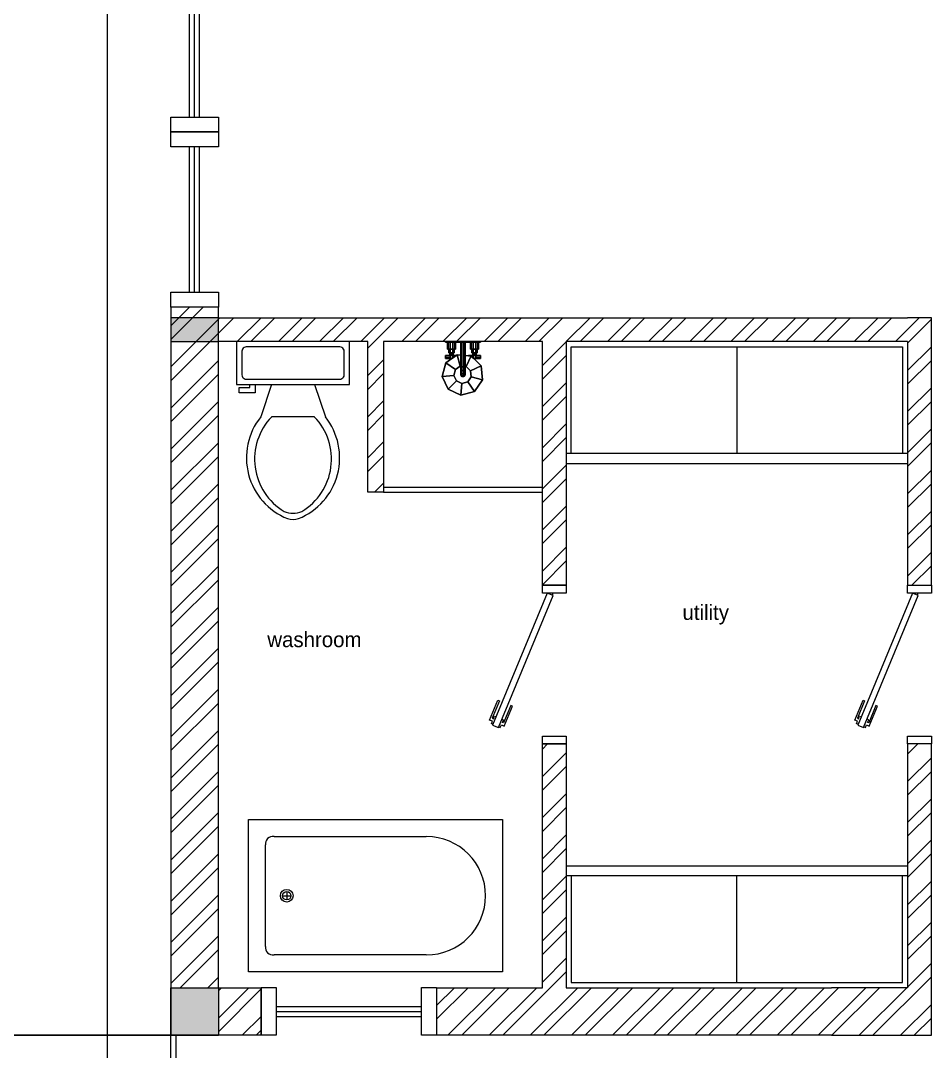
# Model space of a CAD drawing. Header units: millimetres. Extents: x 268 to 10756, y 109 to 4664.
# Drawn here: x 9364.2 to 9662.5, y 3557.3 to 3895.1 of the extents above; entities that cross this region are included whole.
import ezdxf

# ---------------------------------------------------------------- set-up
doc = ezdxf.new("R2010")
doc.units = ezdxf.units.MM
for name, color, linetype, lineweight in [('collumn', 6, 'Continuous', 9), ('Dimention', 7, 'Continuous', 9), ('doors', 90, 'Continuous', 9), ('glass and window', 131, 'Continuous', 9), ('hatching', 7, 'Continuous', 9), ('text', 7, 'Continuous', 9), ('utilities', 155, 'Continuous', 9), ('wall', 11, 'Continuous', 9)]:
    doc.layers.add(name, color=color, linetype=linetype, lineweight=lineweight)
doc.dimstyles.get("Standard").update_dxf_attribs({"dimtxt": 5, "dimasz": 0.18, "dimexe": 0.18, "dimexo": 0.0625, "dimgap": 0.09, "dimtad": 0, "dimtih": 1, "dimtoh": 1, "dimdec": 0, "dimzin": 0, "dimdsep": 46, "dimlunit": 4, "dimtxsty": 'Standard', "dimcen": 0.09, "dimadec": 1, "dimazin": 0, "dimtfac": 1, "dimtdec": 0, "dimtofl": 0, "dimtmove": 0, "dimatfit": 3, "dimfxl": 1, "dimfrac": 2, "dimtolj": 1, "dimtzin": 0, "dimarcsym": 0})

# ---------------------------------------------------------------- blocks, each defined once
blk = doc.blocks.new('window')
at = {"layer": 'glass and window'}
for p, q in [((980.85, 604.56), (983.85, 604.56)), ((980.85, 594.96), (980.85, 604.56)), ((983.85, 604.56), (983.85, 594.96)), ((1013.18, 604.56), (1016.18, 604.56)), ((1013.18, 594.96), (1013.18, 604.56)), ((1016.18, 604.56), (1016.18, 594.96)), ((983.85, 600.76), (1013.18, 600.76)), ((983.85, 599.76), (1013.18, 599.76)), ((983.85, 598.76), (1013.18, 598.76)), ((983.85, 594.96), (980.85, 594.96)), ((1016.18, 594.96), (1013.18, 594.96))]:
    blk.add_line(p, q, dxfattribs=at)
at = {"layer": 'wall'}
for p, q in [((980.85, 594.96), (980.85, 604.56)), ((1013.18, 594.96), (1013.18, 604.56)), ((1016.18, 604.56), (1016.18, 594.96))]:
    blk.add_line(p, q, dxfattribs=at)
blk = doc.blocks.new('doors')
at = {"layer": 'doors'}
for p, q in [((1177.03, 581.91), (1177.03, 583.51)), ((1177.03, 583.51), (1181.83, 583.51)), ((1181.83, 583.51), (1181.83, 581.91)), ((1181.83, 581.91), (1177.03, 581.91)), ((1190.69, 580.21), (1179.66, 553.6)), ((1190.3, 580.17), (1190.09, 579.66)), ((1190.62, 580.04), (1190.3, 580.17)), ((1191.86, 579.72), (1190.69, 580.21)), ((1180.84, 553.11), (1191.86, 579.72)), ((1189.53, 579.89), (1187.88, 575.89)), ((1188.19, 575.76), (1189.64, 579.26)), ((1190.09, 579.66), (1189.53, 579.89)), ((1189.64, 579.26), (1189.88, 579.16)), ((1189.88, 579.16), (1189.66, 578.64)), ((1189.66, 578.64), (1189.98, 578.51)), ((1190.48, 574.81), (1191.93, 578.31)), ((1192.45, 578.68), (1190.8, 574.68)), ((1191.48, 577.89), (1191.16, 578.02)), ((1191.69, 578.41), (1191.48, 577.89)), ((1191.93, 578.31), (1191.69, 578.41)), ((1191.79, 579.55), (1192.11, 579.42)), ((1192.11, 579.42), (1191.9, 578.91)), ((1191.9, 578.91), (1192.45, 578.68)), ((1187.88, 575.89), (1188.19, 575.76)), ((1190.8, 574.68), (1190.48, 574.81)), ((1177.03, 551.51), (1177.03, 553.11)), ((1177.03, 553.11), (1181.83, 553.11)), ((1179.66, 553.6), (1180.84, 553.11)), ((1179.73, 553.57), (1179.73, 553.11)), ((1181.83, 553.11), (1181.83, 551.51)), ((1181.83, 551.51), (1177.03, 551.51))]:
    blk.add_line(p, q, dxfattribs=at)
blk = doc.blocks.new('Toilet - top')
for p, q in [((9.5, -6), (9.5, -2)), ((-10, -8.5), (-8, -8.5)), ((-10, -9.5), (-10, -8.5)), ((-7, -9.5), (-10, -9.5)), ((-8, -8.5), (-8, -8)), ((-7, -8), (-7, -9.5)), ((-4, -8), (-6, -14)), ((4, -8), (6, -14)), ((4, -14), (-4, -14))]:
    blk.add_line(p, q)
blk.add_lwpolyline([(10.5, -8), (10.5, 0), (-10.5, 0), (-10.5, -8)], close=True)
for points in [[(8.5, -1), (-8.5, -1)], [(-9.5, -2), (-9.5, -6)], [(-8.5, -7), (8.5, -7)]]:
    blk.add_lwpolyline(points)
for centre, radius, start, end in [((-8.62, -1.88), 0.884, 81.8699, 188.1301), ((8.62, -1.88), 0.884, 351.8699, 98.1301), ((-8.62, -6.12), 0.884, 171.8699, 278.1301), ((8.62, -6.12), 0.884, 261.8699, 8.1301), ((3.52, -21.58), 12.17, 141.4691, 247.9714), ((4.2, -21.82), 11.33, 136.3677, 238.9468), ((-3.52, -21.58), 12.17, 292.0284, 38.5307), ((-4.2, -21.82), 11.33, 301.053, 43.6321), ((0, -27.88), 4, 245.7318, 294.2682), ((0, -29), 4, 254.8605, 285.1395)]:
    blk.add_arc(centre, radius, start, end)
blk = doc.blocks.new('Bath Tub - 26 x 60 in.')
for p, q in [((9, -17), (9, -19)), ((8, -18), (10, -18))]:
    blk.add_line(p, q)
blk.add_lwpolyline([(0, -36), (0, 0), (60, 0), (60, -36)], close=True)
for points in [[(6, -4), (42, -4)], [(4, -30), (4, -6)], [(42, -32), (6, -32)]]:
    blk.add_lwpolyline(points)
for radius in [1.5, 1]:
    blk.add_circle((9, -18), radius)
for centre, radius, start, end in [((5.75, -5.75), 1.77, 81.8699, 188.1301), ((42, -18), 14, 270, 90), ((5.75, -30.25), 1.77, 171.8699, 278.1301)]:
    blk.add_arc(centre, radius, start, end)
blk = doc.blocks.new('shower')
for p, q in [((978.79, 1002.53), (978.79, 1002.4)), ((978.79, 1002.53), (979.2, 1002.53)), ((978.79, 1002.4), (979.2, 1002.4)), ((979.2, 1002.53), (979.2, 1002.4)), ((980.79, 1002.53), (979.2, 1002.53)), ((979.35, 1002.4), (979.2, 1002.4)), ((979.2, 1002.4), (979.2, 1000.97)), ((979.75, 1002.4), (979.35, 1002.4)), ((980.24, 1002.4), (979.75, 1002.4)), ((980.64, 1002.4), (980.24, 1002.4)), ((980.79, 1002.4), (980.64, 1002.4)), ((980.79, 1002.53), (980.79, 1002.4)), ((981.08, 1002.53), (980.79, 1002.53)), ((980.79, 1002.4), (980.79, 1000.97)), ((981.08, 1002.4), (980.79, 1002.4)), ((981.08, 1002.53), (981.08, 1002.4)), ((981.2, 1002.53), (981.08, 1002.53)), ((981.2, 1002.4), (981.08, 1002.4)), ((981.2, 1002.53), (981.2, 1002.4)), ((981.2, 1002.53), (983.42, 1002.53)), ((981.86, 1002.4), (981.2, 1002.4)), ((981.86, 999.81), (981.86, 1002.4)), ((981.86, 1002.4), (982.07, 1002.4)), ((982.07, 1002.4), (982.51, 1002.4)), ((982.72, 1002.4), (982.51, 1002.4)), ((982.72, 999.74), (982.72, 1002.4)), ((982.72, 1002.4), (983.42, 1002.4)), ((983.42, 1002.53), (983.42, 1002.4)), ((983.42, 1002.53), (983.5, 1002.53)), ((983.42, 1002.4), (983.5, 1002.4)), ((983.5, 1002.53), (983.5, 1002.4)), ((983.5, 1002.53), (983.83, 1002.53)), ((983.83, 1002.4), (983.5, 1002.4)), ((983.83, 1002.53), (983.83, 1002.4)), ((985.43, 1002.53), (983.83, 1002.53)), ((983.83, 1002.4), (983.98, 1002.4)), ((983.83, 1002.4), (983.83, 1000.97)), ((983.98, 1002.4), (984.38, 1002.4)), ((984.38, 1002.4), (984.87, 1002.4)), ((984.87, 1002.4), (985.27, 1002.4)), ((985.27, 1002.4), (985.43, 1002.4)), ((985.43, 1002.53), (985.43, 1002.4)), ((985.84, 1002.53), (985.43, 1002.53)), ((985.43, 1002.4), (985.43, 1000.97)), ((985.84, 1002.4), (985.43, 1002.4)), ((985.84, 1002.53), (985.84, 1002.4)), ((979.2, 1000.97), (979.35, 1000.97)), ((979.35, 1000.97), (979.48, 1000.97)), ((979.48, 1000.97), (979.73, 1000.97)), ((979.48, 1000.97), (979.48, 1000.28)), ((979.48, 1000.28), (979.65, 1000.28)), ((979.65, 1000.28), (979.65, 999.73)), ((979.65, 1000.28), (979.73, 1000.28)), ((979.73, 1000.97), (979.75, 1000.97)), ((979.73, 1000.28), (979.99, 1000.28)), ((980.24, 1000.97), (979.75, 1000.97)), ((979.99, 1000.28), (979.99, 999.73)), ((979.99, 1000.28), (980.24, 1000.28)), ((980.24, 1000.97), (980.51, 1000.97)), ((980.24, 1000.28), (980.34, 1000.28)), ((980.34, 1000.28), (980.34, 999.73)), ((980.34, 1000.28), (980.51, 1000.28)), ((980.51, 1000.97), (980.64, 1000.97)), ((980.51, 1000.97), (980.51, 1000.28)), ((980.64, 1000.97), (980.79, 1000.97)), ((983.83, 1000.97), (983.98, 1000.97)), ((983.98, 1000.97), (984.12, 1000.97)), ((984.12, 1000.97), (984.12, 1000.28)), ((984.12, 1000.97), (984.38, 1000.97)), ((984.12, 1000.28), (984.28, 1000.28)), ((984.28, 1000.28), (984.28, 999.73)), ((984.38, 1000.28), (984.28, 1000.28)), ((984.38, 1000.97), (984.87, 1000.97)), ((984.63, 1000.28), (984.38, 1000.28)), ((984.63, 1000.28), (984.63, 999.73)), ((984.89, 1000.28), (984.63, 1000.28)), ((984.87, 1000.97), (984.89, 1000.97)), ((984.89, 1000.97), (985.14, 1000.97)), ((984.97, 1000.28), (984.89, 1000.28)), ((984.97, 1000.28), (984.97, 999.73)), ((984.97, 1000.28), (985.14, 1000.28)), ((985.14, 1000.97), (985.14, 1000.28)), ((985.14, 1000.97), (985.27, 1000.97)), ((985.27, 1000.97), (985.43, 1000.97)), ((978.11, 995.49), (978.83, 998.23)), ((978.77, 999.34), (978.77, 999.73)), ((978.77, 999.73), (979.65, 999.73)), ((978.77, 999.34), (978.77, 999.11)), ((978.77, 999.11), (979.98, 999.11)), ((978.83, 998.23), (980.06, 999.11)), ((979.65, 999.34), (979.78, 999.73)), ((979.65, 999.73), (979.78, 999.73)), ((979.98, 999.11), (979.65, 999.34)), ((979.78, 999.73), (979.99, 999.73)), ((980.31, 999.34), (979.98, 999.11)), ((979.98, 999.11), (980.06, 999.11)), ((979.99, 999.73), (980.19, 999.73)), ((980.06, 999.11), (980.4, 999.34)), ((980.19, 999.73), (980.31, 999.34)), ((980.19, 999.73), (980.34, 999.73)), ((980.34, 999.73), (980.95, 999.73)), ((980.4, 999.34), (980.95, 999.73)), ((980.95, 999.73), (981.15, 999.87)), ((981.15, 999.87), (981.86, 999.81)), ((981.86, 997.57), (981.86, 999.81)), ((982.72, 999.74), (983.44, 999.68)), ((982.72, 997.5), (982.72, 999.74)), ((984.28, 999.73), (983.44, 999.73)), ((983.44, 999.73), (983.44, 999.68)), ((983.44, 999.68), (983.97, 999.63)), ((983.97, 999.63), (984.26, 999.34)), ((984.26, 999.34), (984.51, 999.11)), ((984.44, 999.73), (984.28, 999.73)), ((984.44, 999.73), (984.31, 999.34)), ((984.31, 999.34), (984.64, 999.11)), ((984.44, 999.73), (984.63, 999.73)), ((984.64, 999.11), (984.51, 999.11)), ((984.51, 999.11), (985.98, 997.64)), ((984.84, 999.73), (984.63, 999.73)), ((984.64, 999.11), (984.97, 999.34)), ((985.86, 999.11), (984.64, 999.11)), ((984.97, 999.34), (984.84, 999.73)), ((984.97, 999.73), (984.84, 999.73)), ((985.86, 999.73), (984.97, 999.73)), ((985.86, 999.34), (985.86, 999.73)), ((985.86, 999.11), (985.86, 999.34)), ((980.78, 996.88), (980.47, 995.71)), ((981.77, 997.58), (980.78, 996.88)), ((981.86, 997.57), (981.77, 997.58)), ((981.86, 997.47), (981.86, 997.57)), ((981.86, 996.84), (981.86, 997.47)), ((981.86, 996.3), (981.86, 996.84)), ((981.86, 995.95), (981.86, 996.3)), ((981.86, 995.82), (981.86, 995.95)), ((981.86, 995.82), (982.07, 995.45)), ((982.72, 995.82), (982.51, 995.45)), ((982.98, 997.48), (982.72, 997.5)), ((982.72, 997.47), (982.72, 997.5)), ((982.72, 996.84), (982.72, 997.47)), ((982.72, 996.3), (982.72, 996.84)), ((982.72, 995.95), (982.72, 996.3)), ((982.72, 995.82), (982.72, 995.95)), ((983.84, 996.63), (982.98, 997.48)), ((983.95, 995.42), (983.84, 996.63)), ((985.98, 997.64), (986.24, 994.81)), ((979.32, 992.93), (978.11, 995.49)), ((980.47, 995.71), (980.99, 994.61)), ((980.99, 994.61), (982.09, 994.1)), ((982.07, 995.45), (982.51, 995.45)), ((982.09, 994.1), (983.26, 994.42)), ((982.12, 995.59), (982.19, 995.53)), ((982.19, 995.53), (982.25, 995.59)), ((983.26, 994.42), (983.95, 995.42)), ((986.24, 994.81), (984.63, 992.49)), ((981.89, 991.74), (979.32, 992.93)), ((984.63, 992.49), (981.89, 991.74))]:
    blk.add_line(p, q)
at = {"color": 7, "true_color": 0xfffffa}
for points, invisible_edges in [([(978.79, 1002.4), (978.77, 999.73), (978.79, 1002.53)], 3), ([(978.79, 1002.53), (998.79, 1003.11), (979.2, 1002.53)], 3), ([(979.2, 1002.53), (978.79, 1002.4), (978.79, 1002.53)], 1), ([(978.79, 1002.4), (979.2, 1002.53), (979.2, 1002.4)], 1), ([(979.2, 1000.97), (978.79, 1002.4), (979.2, 1002.4)], 1), ([(979.2, 1002.53), (998.79, 1003.11), (980.79, 1002.53)], 3), ([(980.79, 1002.53), (979.2, 1002.4), (979.2, 1002.53)], 1), ([(979.2, 1002.4), (980.79, 1002.53), (979.35, 1002.4)], 3), ([(979.35, 1002.4), (980.79, 1002.53), (979.75, 1002.4)], 3), ([(979.75, 1002.4), (980.79, 1002.53), (980.24, 1002.4)], 3), ([(980.24, 1002.4), (980.79, 1002.53), (980.64, 1002.4)], 3), ([(980.64, 1002.4), (980.79, 1002.53), (980.79, 1002.4)], 1), ([(980.79, 1002.53), (998.79, 1003.11), (981.08, 1002.53)], 3), ([(981.08, 1002.53), (980.79, 1002.4), (980.79, 1002.53)], 1), ([(980.79, 1002.4), (981.08, 1002.53), (981.08, 1002.4)], 1), ([(981.08, 1002.4), (980.79, 1000.97), (980.79, 1002.4)], 1), ([(980.95, 999.73), (981.08, 1002.4), (981.15, 999.87)], 3), ([(981.08, 1002.53), (998.79, 1003.11), (981.2, 1002.53)], 3), ([(981.2, 1002.53), (981.08, 1002.4), (981.08, 1002.53)], 1), ([(981.08, 1002.4), (981.2, 1002.53), (981.2, 1002.4)], 1), ([(981.15, 999.87), (981.08, 1002.4), (981.2, 1002.4)], 13), ([(981.15, 999.87), (981.2, 1002.4), (981.86, 999.81)], 3), ([(981.2, 1002.53), (998.79, 1003.11), (983.42, 1002.53)], 3), ([(983.42, 1002.53), (981.2, 1002.4), (981.2, 1002.53)], 1), ([(981.2, 1002.4), (983.42, 1002.53), (981.86, 1002.4)], 3), ([(981.86, 999.81), (981.2, 1002.4), (981.86, 1002.4)], 1), ([(981.86, 1002.4), (983.42, 1002.53), (982.07, 1002.4)], 3), ([(982.07, 1002.4), (983.42, 1002.53), (982.51, 1002.4)], 3), ([(982.51, 1002.4), (983.42, 1002.53), (982.72, 1002.4)], 3), ([(982.72, 1002.4), (983.42, 1002.53), (983.42, 1002.4)], 1), ([(983.42, 1002.4), (982.72, 999.74), (982.72, 1002.4)], 1), ([(982.72, 999.74), (983.42, 1002.4), (983.44, 999.68)], 3), ([(983.42, 1002.53), (998.79, 1003.11), (983.5, 1002.53)], 3), ([(983.5, 1002.53), (983.42, 1002.4), (983.42, 1002.53)], 1), ([(983.42, 1002.4), (983.5, 1002.53), (983.5, 1002.4)], 1), ([(983.5, 1002.4), (983.44, 999.73), (983.42, 1002.4)], 3), ([(983.44, 999.68), (983.42, 1002.4), (983.44, 999.73)], 3), ([(983.5, 1002.53), (998.79, 1003.11), (983.83, 1002.53)], 3), ([(983.83, 1002.53), (983.5, 1002.4), (983.5, 1002.53)], 1), ([(983.5, 1002.4), (983.83, 1002.53), (983.83, 1002.4)], 1), ([(983.83, 1000.97), (983.5, 1002.4), (983.83, 1002.4)], 1), ([(983.83, 1002.53), (998.79, 1003.11), (985.43, 1002.53)], 3), ([(985.43, 1002.53), (983.83, 1002.4), (983.83, 1002.53)], 1), ([(983.83, 1002.4), (985.43, 1002.53), (983.98, 1002.4)], 3), ([(983.98, 1002.4), (985.43, 1002.53), (984.38, 1002.4)], 3), ([(984.38, 1002.4), (985.43, 1002.53), (984.87, 1002.4)], 3), ([(984.87, 1002.4), (985.43, 1002.53), (985.27, 1002.4)], 3), ([(985.27, 1002.4), (985.43, 1002.53), (985.43, 1002.4)], 1), ([(985.43, 1002.53), (998.79, 1003.11), (985.84, 1002.53)], 3), ([(985.84, 1002.53), (985.43, 1002.4), (985.43, 1002.53)], 1), ([(985.43, 1002.4), (985.84, 1002.53), (985.84, 1002.4)], 1), ([(985.84, 1002.4), (985.43, 1000.97), (985.43, 1002.4)], 1), ([(985.84, 1002.53), (998.79, 1003.11), (985.84, 1002.4)], 3), ([(985.86, 999.73), (998.79, 1003.11), (985.86, 999.34)], 3), ([(985.86, 999.34), (998.79, 1003.11), (985.86, 999.11)], 3), ([(985.98, 997.64), (998.79, 1003.11), (986.24, 994.81)], 3), ([(978.77, 999.73), (979.2, 1000.97), (979.65, 999.73)], 3), ([(979.48, 1000.28), (979.2, 1000.97), (979.35, 1000.97)], 13), ([(979.48, 1000.28), (979.35, 1000.97), (979.48, 1000.97)], 1), ([(979.65, 999.73), (979.48, 1000.28), (979.65, 1000.28)], 1), ([(980.51, 1000.28), (980.34, 999.73), (980.34, 1000.28)], 1), ([(980.34, 999.73), (980.51, 1000.28), (980.95, 999.73)], 3), ([(980.64, 1000.97), (980.51, 1000.28), (980.51, 1000.97)], 1), ([(980.95, 999.73), (980.64, 1000.97), (980.79, 1000.97)], 13), ([(983.44, 999.73), (983.83, 1000.97), (984.28, 999.73)], 3), ([(984.12, 1000.28), (983.83, 1000.97), (983.98, 1000.97)], 13), ([(984.12, 1000.28), (983.98, 1000.97), (984.12, 1000.97)], 1), ([(984.28, 999.73), (984.12, 1000.28), (984.28, 1000.28)], 1), ([(985.14, 1000.28), (984.97, 999.73), (984.97, 1000.28)], 1), ([(984.97, 999.73), (985.14, 1000.28), (985.86, 999.73)], 3), ([(985.27, 1000.97), (985.14, 1000.28), (985.14, 1000.97)], 1), ([(985.86, 999.73), (985.27, 1000.97), (985.43, 1000.97)], 13), ([(978.11, 995.49), (978.77, 999.11), (978.83, 998.23)], 3), ([(978.77, 999.11), (978.77, 999.73), (978.77, 999.34)], 1), ([(978.83, 998.23), (978.77, 999.11), (979.98, 999.11)], 13), ([(978.83, 998.23), (979.98, 999.11), (980.06, 999.11)], 1), ([(984.64, 999.11), (985.98, 997.64), (984.51, 999.11)], 1), ([(985.98, 997.64), (984.64, 999.11), (985.86, 999.11)], 13), ([(979.32, 992.93), (972.06, 974.31), (978.11, 995.49)], 3), ([(998.79, 974.31), (984.63, 992.49), (986.24, 994.81)], 13), ([(998.79, 974.31), (979.32, 992.93), (981.89, 991.74)], 13), ([(998.79, 974.31), (981.89, 991.74), (984.63, 992.49)], 13)]:
    blk.add_3dface(points, dxfattribs=dict(at, invisible_edges=invisible_edges))
at = {"color": 8, "true_color": 0x7c7c7c, "invisible_edges": 1}
for points in [[(979.35, 1002.4), (979.2, 1000.97), (979.2, 1002.4)], [(979.2, 1000.97), (979.35, 1002.4), (979.35, 1000.97)], [(980.79, 1002.4), (980.64, 1000.97), (980.64, 1002.4)], [(980.64, 1000.97), (980.79, 1002.4), (980.79, 1000.97)], [(983.98, 1002.4), (983.83, 1000.97), (983.83, 1002.4)], [(983.83, 1000.97), (983.98, 1002.4), (983.98, 1000.97)], [(985.43, 1002.4), (985.27, 1000.97), (985.27, 1002.4)], [(985.27, 1000.97), (985.43, 1002.4), (985.43, 1000.97)]]:
    blk.add_3dface(points, dxfattribs=at)
at = {"color": 9, "true_color": 0xc9c9c9}
for points, invisible_edges in [([(979.75, 1002.4), (979.35, 1000.97), (979.35, 1002.4)], 1), ([(979.35, 1000.97), (979.75, 1002.4), (979.48, 1000.97)], 3), ([(979.48, 1000.97), (979.75, 1002.4), (979.73, 1000.97)], 3), ([(979.73, 1000.97), (979.75, 1002.4), (979.75, 1000.97)], 1), ([(980.64, 1002.4), (980.24, 1000.97), (980.24, 1002.4)], 1), ([(980.24, 1000.97), (980.64, 1002.4), (980.51, 1000.97)], 3), ([(980.51, 1000.97), (980.64, 1002.4), (980.64, 1000.97)], 1), ([(984.38, 1002.4), (983.98, 1000.97), (983.98, 1002.4)], 1), ([(983.98, 1000.97), (984.38, 1002.4), (984.12, 1000.97)], 3), ([(984.12, 1000.97), (984.38, 1002.4), (984.38, 1000.97)], 1), ([(985.27, 1002.4), (984.87, 1000.97), (984.87, 1002.4)], 1), ([(984.87, 1000.97), (985.27, 1002.4), (984.89, 1000.97)], 3), ([(984.89, 1000.97), (985.27, 1002.4), (985.14, 1000.97)], 3), ([(985.14, 1000.97), (985.27, 1002.4), (985.27, 1000.97)], 1)]:
    blk.add_3dface(points, dxfattribs=dict(at, invisible_edges=invisible_edges))
at = {"color": 254, "true_color": 0xe6e6e6}
for points, invisible_edges in [([(980.24, 1002.4), (979.75, 1000.97), (979.75, 1002.4)], 1), ([(979.75, 1000.97), (980.24, 1002.4), (980.24, 1000.97)], 1), ([(982.51, 1002.4), (982.07, 997.44), (982.07, 1002.4)], 1), ([(982.07, 997.44), (982.51, 1002.4), (982.51, 997.44)], 1), ([(984.87, 1002.4), (984.38, 1000.97), (984.38, 1002.4)], 1), ([(984.38, 1000.97), (984.87, 1002.4), (984.87, 1000.97)], 1), ([(979.75, 1000.97), (979.73, 1000.28), (979.73, 1000.97)], 1), ([(979.73, 1000.28), (979.75, 1000.97), (979.99, 1000.28)], 3), ([(979.99, 1000.28), (979.75, 1000.97), (980.24, 1000.97)], 13), ([(979.99, 1000.28), (980.24, 1000.97), (980.24, 1000.28)], 1), ([(984.87, 1000.97), (984.38, 1000.28), (984.38, 1000.97)], 1), ([(984.38, 1000.28), (984.87, 1000.97), (984.63, 1000.28)], 3), ([(984.63, 1000.28), (984.87, 1000.97), (984.89, 1000.28)], 3), ([(984.89, 1000.28), (984.87, 1000.97), (984.89, 1000.97)], 1), ([(979.78, 999.73), (979.98, 999.11), (979.65, 999.34)], 1), ([(979.98, 999.11), (979.78, 999.73), (979.99, 999.73)], 13), ([(979.98, 999.11), (979.99, 999.73), (980.31, 999.34)], 3), ([(980.31, 999.34), (979.99, 999.73), (980.19, 999.73)], 1), ([(984.44, 999.73), (984.64, 999.11), (984.31, 999.34)], 1), ([(984.64, 999.11), (984.44, 999.73), (984.63, 999.73)], 13), ([(984.64, 999.11), (984.63, 999.73), (984.84, 999.73)], 13), ([(984.64, 999.11), (984.84, 999.73), (984.97, 999.34)], 1), ([(980.78, 996.88), (980.99, 994.61), (980.47, 995.71)], 1), ([(980.99, 994.61), (980.78, 996.88), (981.77, 997.58)], 13), ([(980.99, 994.61), (981.86, 995.82), (982.09, 994.1)], 3), ([(981.86, 995.82), (981.77, 997.58), (981.86, 995.95)], 3), ([(981.86, 997.47), (981.77, 997.58), (981.86, 997.57)], 1), ([(981.86, 995.95), (981.86, 997.47), (981.86, 996.84)], 13), ([(981.86, 995.95), (981.86, 996.84), (981.86, 996.3)], 1), ([(982.09, 994.1), (981.86, 995.82), (982.07, 995.45)], 13), ([(983.26, 994.42), (982.51, 995.45), (982.72, 995.82)], 13), ([(982.98, 997.48), (982.72, 997.47), (982.72, 997.5)], 1), ([(982.72, 997.47), (982.98, 997.48), (982.72, 996.84)], 3), ([(982.72, 996.84), (982.98, 997.48), (982.72, 996.3)], 3), ([(982.72, 996.3), (982.98, 997.48), (982.72, 995.95)], 3), ([(982.72, 995.95), (982.98, 997.48), (982.72, 995.82)], 3), ([(983.26, 994.42), (982.98, 997.48), (983.84, 996.63)], 13), ([(983.26, 994.42), (983.84, 996.63), (983.95, 995.42)], 1), ([(982.12, 995.59), (982.07, 995.45), (982.07, 995.59)], 1), ([(982.07, 995.45), (982.12, 995.59), (982.19, 995.53)], 13), ([(982.07, 995.45), (982.19, 995.53), (982.51, 995.45)], 3), ([(982.09, 994.1), (982.07, 995.45), (982.51, 995.45)], 13), ([(982.09, 994.1), (982.51, 995.45), (983.26, 994.42)], 3), ([(982.51, 995.45), (982.19, 995.53), (982.25, 995.59)], 13), ([(982.51, 995.45), (982.25, 995.59), (982.51, 995.59)], 1)]:
    blk.add_3dface(points, dxfattribs=dict(at, invisible_edges=invisible_edges))
at = {"color": 253, "true_color": 0x999999}
for points, invisible_edges in [([(982.07, 1002.4), (981.86, 999.81), (981.86, 1002.4)], 1), ([(981.86, 999.81), (982.07, 1002.4), (981.86, 997.57)], 3), ([(981.86, 997.57), (982.07, 1002.4), (981.86, 997.47)], 3), ([(981.86, 997.47), (982.07, 1002.4), (982.07, 997.44)], 1), ([(982.72, 1002.4), (982.51, 997.44), (982.51, 1002.4)], 1), ([(982.72, 997.5), (982.72, 1002.4), (982.72, 999.74)], 1), ([(982.51, 997.44), (982.72, 997.5), (982.72, 997.47)], 1)]:
    blk.add_3dface(points, dxfattribs=dict(at, invisible_edges=invisible_edges))
at = {"color": 252, "true_color": 0x979797}
for points, invisible_edges in [([(979.73, 1000.97), (979.48, 1000.28), (979.48, 1000.97)], 1), ([(979.48, 1000.28), (979.73, 1000.97), (979.65, 1000.28)], 3), ([(979.65, 1000.28), (979.73, 1000.97), (979.73, 1000.28)], 1), ([(985.14, 1000.97), (984.89, 1000.28), (984.89, 1000.97)], 1), ([(984.89, 1000.28), (985.14, 1000.97), (984.97, 1000.28)], 3), ([(984.97, 1000.28), (985.14, 1000.97), (985.14, 1000.28)], 1)]:
    blk.add_3dface(points, dxfattribs=dict(at, invisible_edges=invisible_edges))
at = {"color": 9, "true_color": 0xb9b9b9}
for points, invisible_edges in [([(979.73, 1000.28), (979.65, 999.73), (979.65, 1000.28)], 1), ([(979.65, 999.73), (979.73, 1000.28), (979.78, 999.73)], 3), ([(979.78, 999.73), (979.73, 1000.28), (979.99, 1000.28)], 13), ([(979.78, 999.73), (979.99, 1000.28), (979.99, 999.73)], 1), ([(980.24, 1000.28), (979.99, 999.73), (979.99, 1000.28)], 1), ([(979.99, 999.73), (980.24, 1000.28), (980.19, 999.73)], 3), ([(980.19, 999.73), (980.24, 1000.28), (980.34, 999.73)], 3), ([(980.34, 999.73), (980.24, 1000.28), (980.34, 1000.28)], 1), ([(984.38, 1000.28), (984.28, 999.73), (984.28, 1000.28)], 1), ([(984.28, 999.73), (984.38, 1000.28), (984.44, 999.73)], 3), ([(984.44, 999.73), (984.38, 1000.28), (984.63, 1000.28)], 13), ([(984.44, 999.73), (984.63, 1000.28), (984.63, 999.73)], 1), ([(984.89, 1000.28), (984.63, 999.73), (984.63, 1000.28)], 1), ([(984.63, 999.73), (984.89, 1000.28), (984.84, 999.73)], 3), ([(984.84, 999.73), (984.89, 1000.28), (984.97, 999.73)], 3), ([(984.97, 999.73), (984.89, 1000.28), (984.97, 1000.28)], 1)]:
    blk.add_3dface(points, dxfattribs=dict(at, invisible_edges=invisible_edges))
at = {"color": 253, "true_color": 0x9c9c9c}
for points, invisible_edges in [([(980.51, 1000.97), (980.24, 1000.28), (980.24, 1000.97)], 1), ([(980.24, 1000.28), (980.51, 1000.97), (980.34, 1000.28)], 3), ([(980.34, 1000.28), (980.51, 1000.97), (980.51, 1000.28)], 1), ([(984.38, 1000.97), (984.12, 1000.28), (984.12, 1000.97)], 1), ([(984.12, 1000.28), (984.38, 1000.97), (984.28, 1000.28)], 3), ([(984.28, 1000.28), (984.38, 1000.97), (984.38, 1000.28)], 1)]:
    blk.add_3dface(points, dxfattribs=dict(at, invisible_edges=invisible_edges))
at = {"color": 254, "true_color": 0xd7d7d7}
for points, invisible_edges in [([(978.83, 998.23), (980.47, 995.71), (978.11, 995.49)], 1), ([(980.06, 999.11), (980.78, 996.88), (978.83, 998.23)], 1), ([(980.47, 995.71), (978.83, 998.23), (980.78, 996.88)], 1), ([(980.78, 996.88), (980.06, 999.11), (980.4, 999.34)], 13), ([(980.78, 996.88), (980.4, 999.34), (980.95, 999.73)], 13), ([(980.78, 996.88), (980.95, 999.73), (981.77, 997.58)], 3), ([(981.77, 997.58), (980.95, 999.73), (981.15, 999.87)], 1), ([(981.86, 999.81), (981.77, 997.58), (981.15, 999.87)], 1), ([(981.77, 997.58), (981.86, 999.81), (981.86, 997.57)], 1), ([(983.44, 999.68), (982.72, 997.5), (982.72, 999.74)], 1), ([(982.72, 997.5), (983.44, 999.68), (982.98, 997.48)], 3), ([(982.98, 997.48), (983.44, 999.68), (983.97, 999.63)], 1), ([(983.97, 999.63), (983.84, 996.63), (982.98, 997.48)], 1), ([(983.84, 996.63), (984.51, 999.11), (985.98, 997.64)], 1), ([(984.51, 999.11), (983.97, 999.63), (984.26, 999.34)], 1), ([(985.98, 997.64), (983.95, 995.42), (983.84, 996.63)], 1), ([(983.95, 995.42), (985.98, 997.64), (986.24, 994.81)], 1), ([(980.47, 995.71), (979.32, 992.93), (978.11, 995.49)], 1), ([(979.32, 992.93), (980.47, 995.71), (980.99, 994.61)], 1), ([(980.99, 994.61), (981.89, 991.74), (979.32, 992.93)], 1), ([(981.89, 991.74), (980.99, 994.61), (982.09, 994.1)], 1), ([(982.09, 994.1), (984.63, 992.49), (981.89, 991.74)], 1), ([(984.63, 992.49), (982.09, 994.1), (983.26, 994.42)], 1), ([(983.95, 995.42), (984.63, 992.49), (983.26, 994.42)], 1), ([(984.63, 992.49), (983.95, 995.42), (986.24, 994.81)], 1)]:
    blk.add_3dface(points, dxfattribs=dict(at, invisible_edges=invisible_edges))
at = {"color": 254, "true_color": 0xdedede}
for points, invisible_edges in [([(979.65, 999.73), (978.77, 999.34), (978.77, 999.73)], 1), ([(978.77, 999.34), (979.65, 999.73), (979.65, 999.34)], 3), ([(979.65, 999.34), (979.65, 999.73), (979.78, 999.73)], 1), ([(980.34, 999.73), (980.31, 999.34), (980.19, 999.73)], 1), ([(980.31, 999.34), (980.34, 999.73), (980.4, 999.34)], 3), ([(980.4, 999.34), (980.34, 999.73), (980.95, 999.73)], 1), ([(984.28, 999.73), (983.44, 999.68), (983.44, 999.73)], 1), ([(983.44, 999.68), (984.28, 999.73), (983.97, 999.63)], 3), ([(983.97, 999.63), (984.28, 999.73), (984.26, 999.34)], 3), ([(984.26, 999.34), (984.28, 999.73), (984.31, 999.34)], 3), ([(984.31, 999.34), (984.28, 999.73), (984.44, 999.73)], 1), ([(984.97, 999.73), (984.97, 999.34), (984.84, 999.73)], 1), ([(984.97, 999.34), (984.97, 999.73), (985.86, 999.34)], 3), ([(985.86, 999.34), (984.97, 999.73), (985.86, 999.73)], 1)]:
    blk.add_3dface(points, dxfattribs=dict(at, invisible_edges=invisible_edges))
at = {"color": 253, "true_color": 0xa7a7a7, "invisible_edges": 1}
for points in [[(979.65, 999.34), (978.77, 999.11), (978.77, 999.34)], [(978.77, 999.11), (979.65, 999.34), (979.98, 999.11)], [(980.31, 999.34), (980.06, 999.11), (979.98, 999.11)], [(980.06, 999.11), (980.31, 999.34), (980.4, 999.34)], [(984.31, 999.34), (984.51, 999.11), (984.26, 999.34)], [(984.51, 999.11), (984.31, 999.34), (984.64, 999.11)], [(984.97, 999.34), (985.86, 999.11), (984.64, 999.11)], [(985.86, 999.11), (984.97, 999.34), (985.86, 999.34)]]:
    blk.add_3dface(points, dxfattribs=at)
at = {"color": 252, "true_color": 0x989898, "invisible_edges": 1}
for points in [[(982.07, 997.44), (981.86, 996.84), (981.86, 997.47)], [(981.86, 996.84), (982.07, 997.44), (982.07, 996.69)], [(982.72, 997.47), (982.51, 996.69), (982.51, 997.44)], [(982.51, 996.69), (982.72, 997.47), (982.72, 996.84)]]:
    blk.add_3dface(points, dxfattribs=at)
at = {"color": 252, "true_color": 0x8c8c8c, "invisible_edges": 1}
for points in [[(982.07, 996.69), (981.86, 996.3), (981.86, 996.84)], [(981.86, 996.3), (982.07, 996.69), (982.07, 996.03)], [(982.72, 996.84), (982.51, 996.03), (982.51, 996.69)], [(982.51, 996.03), (982.72, 996.84), (982.72, 996.3)]]:
    blk.add_3dface(points, dxfattribs=at)
at = {"color": 8, "true_color": 0x777777, "invisible_edges": 1}
for points in [[(982.07, 996.03), (981.86, 995.95), (981.86, 996.3)], [(981.86, 995.95), (982.07, 996.03), (982.07, 995.59)], [(982.72, 996.3), (982.51, 995.59), (982.51, 996.03)], [(982.51, 995.59), (982.72, 996.3), (982.72, 995.95)]]:
    blk.add_3dface(points, dxfattribs=at)
at = {"color": 251, "true_color": 0x5b5b5b, "invisible_edges": 1}
for points in [[(982.07, 995.59), (981.86, 995.82), (981.86, 995.95)], [(981.86, 995.82), (982.07, 995.59), (982.07, 995.45)], [(982.72, 995.95), (982.51, 995.45), (982.51, 995.59)], [(982.51, 995.45), (982.72, 995.95), (982.72, 995.82)]]:
    blk.add_3dface(points, dxfattribs=at)
at = {"color": 254, "true_color": 0xe3e3e3, "invisible_edges": 1}
for points in [[(982.51, 997.44), (982.07, 996.69), (982.07, 997.44)], [(982.07, 996.69), (982.51, 997.44), (982.51, 996.69)]]:
    blk.add_3dface(points, dxfattribs=at)
at = {"color": 254, "true_color": 0xcccccc, "invisible_edges": 1}
for points in [[(982.51, 996.69), (982.07, 996.03), (982.07, 996.69)], [(982.07, 996.03), (982.51, 996.69), (982.51, 996.03)]]:
    blk.add_3dface(points, dxfattribs=at)
at = {"color": 253, "true_color": 0xa2a2a2}
for points, invisible_edges in [([(982.51, 996.03), (982.07, 995.59), (982.07, 996.03)], 1), ([(982.07, 995.59), (982.51, 996.03), (982.12, 995.59)], 3), ([(982.12, 995.59), (982.51, 996.03), (982.25, 995.59)], 3), ([(982.25, 995.59), (982.51, 996.03), (982.51, 995.59)], 1)]:
    blk.add_3dface(points, dxfattribs=dict(at, invisible_edges=invisible_edges))
at = {"color": 7, "true_color": 0xfffffa}
blk.add_3dface([(982.25, 995.59), (982.19, 995.53), (982.12, 995.59)], dxfattribs=at)
blk = doc.blocks.new('*D157')
at = {"layer": 'Defpoints', "color": 0, "transparency": 16777216}
for p in [(9351.6, 3977.11), (9413.34, 3977.11), (9413.34, 3562.56)]:
    blk.add_point(p, dxfattribs=at)
at = {"layer": 'Dimention', "color": 0, "lineweight": -2, "transparency": 16777216}
for p, q in [((9413.28, 3977.11), (9351.42, 3977.11)), ((9351.6, 3976.93), (9351.6, 3772.43)), ((9351.6, 3562.74), (9351.6, 3767.25)), ((9413.28, 3562.56), (9351.42, 3562.56))]:
    blk.add_line(p, q, dxfattribs=at)
at = {"layer": 'Dimention', "color": 0, "transparency": 16777216}
for points in [[(9351.57, 3976.93), (9351.63, 3976.93), (9351.6, 3977.11)], [(9351.57, 3562.74), (9351.63, 3562.74), (9351.6, 3562.56)]]:
    blk.add_solid(points, dxfattribs=at)
at = {"layer": 'Dimention', "color": 0, "transparency": 16777216, "insert": (9351.6, 3769.84), "char_height": 5, "attachment_point": 5}
blk.add_mtext('\\A1;34\'-7"', dxfattribs=at)

msp = doc.modelspace()

# ---------------------------------------------------------------- hatches: boundary and pattern name
at = {"layer": 'hatching', "transparency": 33554687}
h = msp.add_hatch(dxfattribs=at)
h.set_pattern_fill('ANSI32', color=256)
h.set_pattern_definition([(45, (6545.767, 3432.965), (-6.735192, 6.735192), []), (45, (6550.257, 3432.965), (-6.735192, 6.735192), [])])
h.paths.add_polyline_path([(8639.9, 4370.85), (8611.71, 4370.85), (8611.71, 4355.25), (8639.9, 4355.25)])
h.paths.add_polyline_path([(8611.71, 4355.25), (8596.11, 4355.25), (8596.11, 4079.65), (8611.71, 4079.65)])
h.paths.add_polyline_path([(8921.67, 4370.85), (8893.49, 4370.85), (8893.49, 4355.25), (8921.67, 4355.25)])
h.paths.add_polyline_path([(9007.47, 4370.85), (8929.47, 4370.85), (8929.47, 4355.25), (9007.47, 4355.25)])
h.paths.add_polyline_path([(9140.37, 4370.85), (9015.27, 4370.85), (9015.27, 4355.25), (9140.37, 4355.25)])
h.paths.add_polyline_path([(9155.97, 4355.25), (9140.37, 4355.25), (9140.37, 4279.68), (9155.97, 4279.68)])
h.paths.add_polyline_path([(9015.27, 4355.25), (9007.47, 4355.25), (9007.47, 4336.65), (9015.27, 4336.65)])
h.paths.add_polyline_path([(9015.27, 4284.65), (9007.47, 4284.65), (9007.47, 4179.91), (9015.27, 4179.91)])
h.paths.add_polyline_path([(8921.67, 4079.65), (8611.71, 4079.65), (8611.71, 4064.05), (8921.67, 4064.05)])
h.paths.add_polyline_path([(8611.71, 4064.05), (8596.11, 4064.05), (8596.11, 3992.71), (8611.71, 3992.71)])
h.paths.add_polyline_path([(8929.47, 4172.11), (8921.67, 4172.11), (8921.67, 4079.65), (8929.47, 4079.65)])
h.paths.add_polyline_path([(8945.07, 4179.91), (8929.47, 4179.91), (8929.47, 4172.11), (8945.07, 4172.11)])
h.paths.add_polyline_path([(9140.37, 4179.91), (9015.27, 4179.91), (9015.27, 4172.11), (9140.37, 4172.11)])
h.paths.add_polyline_path([(9015.27, 4172.11), (9007.47, 4172.11), (9007.47, 4142.26), (9015.27, 4142.26)])
h.paths.add_polyline_path([(9007.47, 4179.91), (8997.07, 4179.91), (8997.07, 4172.11), (9007.47, 4172.11)])
h.paths.add_polyline_path([(8929.47, 4064.05), (8921.67, 4064.05), (8921.67, 4054.38), (8929.47, 4054.38)])
h.paths.add_polyline_path([(9015.27, 4064.05), (9007.47, 4064.05), (9007.47, 4046.01), (9015.27, 4046.01)])
h.paths.add_polyline_path([(9015.27, 4090.26), (9007.47, 4090.26), (9007.47, 4079.65), (9015.27, 4079.65)])
h.paths.add_polyline_path([(9140.37, 4079.65), (9015.27, 4079.65), (9015.27, 4064.05), (9140.37, 4064.05)])
h.paths.add_polyline_path([(9155.97, 4091.24), (9140.37, 4091.24), (9140.37, 4079.65), (9155.97, 4079.65)])
h.paths.add_polyline_path([(9155.97, 4064.05), (9140.37, 4064.05), (9140.37, 3992.71), (9155.97, 3992.71)])
h.paths.add_polyline_path([(9155.97, 4172.11), (9140.37, 4172.11), (9140.37, 4148.64), (9155.97, 4148.64)])
h.paths.add_polyline_path([(9155.97, 4222.28), (9140.37, 4222.28), (9140.37, 4179.91), (9155.97, 4179.91)])
h.paths.add_polyline_path([(8921.67, 3992.71), (8753.19, 3992.71), (8753.19, 3977.11), (8921.67, 3977.11)])
h.paths.add_polyline_path([(8929.47, 4002.38), (8921.67, 4002.38), (8921.67, 3992.71), (8929.47, 3992.71)])
h.paths.add_polyline_path([(8929.47, 3977.11), (8921.67, 3977.11), (8921.67, 3966.71), (8929.47, 3966.71)])
h.paths.add_polyline_path([(9057.17, 3984.91), (9015.27, 3984.91), (9015.27, 3977.11), (9057.17, 3977.11)])
h.paths.add_polyline_path([(9140.37, 3992.71), (9072.77, 3992.71), (9072.77, 3977.11), (9140.37, 3977.11)])
h.paths.add_polyline_path([(9072.77, 3977.11), (9057.17, 3977.11), (9057.17, 3962.24), (9072.77, 3962.24)])
h.paths.add_polyline_path([(8611.71, 3872.44), (8596.11, 3872.44), (8596.11, 3578.16), (8611.71, 3578.16)])
h.paths.add_polyline_path([(9057.17, 3578.16), (9010.66, 3578.16), (9010.66, 3562.56), (9057.17, 3562.56)])
h.paths.add_polyline_path([(9072.77, 3660.2), (9057.17, 3660.2), (9057.17, 3578.16), (9072.77, 3578.16)])
h.paths.add_polyline_path([(9072.77, 3751.35), (9057.17, 3751.35), (9057.17, 3688.8), (9072.77, 3688.8)])
h.paths.add_polyline_path([(9072.77, 3904.83), (9057.17, 3904.83), (9057.17, 3779.95), (9072.77, 3779.95)])
h.paths.add_polyline_path([(9738.91, 4370.85), (9726.11, 4370.85), (9726.11, 4355.25), (9738.91, 4355.25)])
h.paths.add_polyline_path([(9824.71, 4370.85), (9746.71, 4370.85), (9746.71, 4355.25), (9824.71, 4355.25)])
h.paths.add_polyline_path([(9746.71, 4355.25), (9738.91, 4355.25), (9738.91, 4179.91), (9746.71, 4179.91)])
h.paths.add_polyline_path([(9957.6, 4370.85), (9832.51, 4370.85), (9832.51, 4355.25), (9957.6, 4355.25)])
h.paths.add_polyline_path([(9920.13, 4355.25), (9904.53, 4355.25), (9904.53, 4342.65), (9920.13, 4342.65)])
h.paths.add_polyline_path([(9920.13, 4237.64), (9904.53, 4237.64), (9904.53, 4216.09), (9957.6, 4216.09), (9957.6, 4179.91), (9973.2, 4179.91), (9973.2, 4222.48), (9957.6, 4222.48), (9920.13, 4222.48)])
h.paths.add_polyline_path([(9957.6, 4179.91), (9832.51, 4179.91), (9832.51, 4172.11), (9957.6, 4172.11)])
h.paths.add_polyline_path([(9824.71, 4179.91), (9811.71, 4179.91), (9811.71, 4172.11), (9824.71, 4172.11)])
h.paths.add_polyline_path([(9832.51, 4172.11), (9824.71, 4172.11), (9824.71, 4142.26), (9832.51, 4142.26)])
h.paths.add_polyline_path([(9759.71, 4179.91), (9746.71, 4179.91), (9746.71, 4172.11), (9759.71, 4172.11)])
h.paths.add_polyline_path([(9746.71, 4172.11), (9738.91, 4172.11), (9738.91, 4136.85), (9723.31, 4136.85), (9723.31, 4129.05), (9746.71, 4129.05)])
h.paths.add_polyline_path([(9671.31, 4136.85), (9488.74, 4136.85), (9488.74, 4129.05), (9497.62, 4129.05), (9505.42, 4129.05), (9569.27, 4129.05), (9671.31, 4129.05)])
h.paths.add_polyline_path([(9505.42, 4129.05), (9497.62, 4129.05), (9497.62, 3992.71), (9428.94, 3992.71), (9428.94, 3977.11), (9497.62, 3977.11), (9505.42, 3977.11), (9510.62, 3977.11), (9510.62, 3984.91), (9505.42, 3984.91)])
h.paths.add_polyline_path([(9738.91, 4079.65), (9562.62, 4079.65), (9562.62, 3977.11), (9738.91, 3977.11), (9738.91, 3992.71), (9570.42, 3992.71), (9570.42, 4064.05), (9738.91, 4064.05)])
h.paths.add_polyline_path([(9428.94, 4064.05), (9413.34, 4064.05), (9413.34, 3992.71), (9428.94, 3992.71)])
h.paths.add_polyline_path([(9428.94, 3977.11), (9413.34, 3977.11), (9413.34, 3916.01), (9428.94, 3916.01)])
h.paths.add_polyline_path([(9428.94, 3789.91), (9477.86, 3789.91), (9477.86, 3740.51), (9483.06, 3740.51), (9483.06, 3742.13), (9483.06, 3789.91), (9535.06, 3789.91), (9535.06, 3710.04), (9542.86, 3710.04), (9542.86, 3789.91), (9654.66, 3789.91), (9654.66, 3710.04), (9662.46, 3710.04), (9662.46, 3797.71), (9654.66, 3797.71), (9483.06, 3797.71), (9428.94, 3797.71), (9428.94, 3801.2), (9413.34, 3801.2), (9413.34, 3797.71), (9413.34, 3578.16), (9428.94, 3578.16)])
h.paths.add_polyline_path([(9542.86, 3658.04), (9535.06, 3658.04), (9535.06, 3578.16), (9500.41, 3578.16), (9500.41, 3562.56), (9629.72, 3562.56), (9662.46, 3562.56), (9662.46, 3578.16), (9662.46, 3658.04), (9654.66, 3658.04), (9654.66, 3578.16), (9629.72, 3578.16), (9542.86, 3578.16)])
h.paths.add_polyline_path([(9443, 3578.16), (9428.94, 3578.16), (9428.94, 3562.56), (9443, 3562.56)])
h.paths.add_polyline_path([(9832.51, 4055.11), (9832.51, 4064.05), (9824.71, 4064.05), (9824.71, 3992.71), (9832.51, 3992.71)])
h.paths.add_polyline_path([(9874.4, 3984.91), (9832.51, 3984.91), (9832.51, 3977.11), (9874.4, 3977.11)])
h.paths.add_polyline_path([(9957.6, 3992.71), (9890, 3992.71), (9890, 3977.11), (9957.6, 3977.11)])
h.paths.add_polyline_path([(9973.2, 4064.05), (9957.6, 4064.05), (9957.6, 3992.71), (9973.2, 3992.71)])
h.paths.add_polyline_path([(9890, 3977.11), (9874.4, 3977.11), (9874.4, 3962.24), (9890, 3962.24)])
h.paths.add_polyline_path([(9832.51, 4090.26), (9824.71, 4090.26), (9824.71, 4079.65), (9832.51, 4079.65)])
h.paths.add_polyline_path([(9973.2, 4148.64), (9973.2, 4172.11), (9957.6, 4172.11), (9957.6, 4148.64), (9957.6, 4091.44), (9957.6, 4079.65), (9973.2, 4079.65), (9973.2, 4091.44)])
h.paths.add_polyline_path([(9428.94, 4217.45), (9413.34, 4217.45), (9413.34, 4079.65), (9428.94, 4079.65), (9428.94, 4129.05), (9436.74, 4129.05), (9436.74, 4136.85), (9428.94, 4136.85)])
h.paths.add_polyline_path([(9428.94, 4355.25), (9413.34, 4355.25), (9413.34, 4274.86), (9428.94, 4274.86)])
at = {"layer": 'hatching', "true_color": 0xffffff}
h = msp.add_hatch(color=7, dxfattribs=at)
h.dxf.hatch_style = 1
h.paths.add_polyline_path([(9824.71, 4179.91), (9832.51, 4179.91), (9832.51, 4172.11), (9824.71, 4172.11)])
h.paths.add_polyline_path([(9973.2, 4179.91), (9973.2, 4172.11), (9957.6, 4172.11), (9957.6, 4179.91)])
h.paths.add_polyline_path([(9413.34, 3578.16), (9428.94, 3578.16), (9428.94, 3562.56), (9413.34, 3562.56)])
h.paths.add_polyline_path([(9874.4, 3578.16), (9890, 3578.16), (9890, 3562.56), (9874.4, 3562.56)])
h.paths.add_polyline_path([(9957.6, 3992.71), (9973.2, 3992.71), (9973.2, 3977.11), (9957.6, 3977.11)])
h.paths.add_polyline_path([(9874.4, 3992.71), (9890, 3992.71), (9890, 3977.11), (9874.4, 3977.11)])
h.paths.add_polyline_path([(9957.6, 4079.65), (9973.2, 4079.65), (9973.2, 4064.05), (9957.6, 4064.05)])
h.paths.add_polyline_path([(9957.6, 4370.85), (9973.2, 4370.85), (9973.2, 4355.25), (9957.6, 4355.25)])
h.paths.add_polyline_path([(9824.71, 4370.85), (9832.51, 4370.85), (9832.51, 4355.25), (9824.71, 4355.25)])
h.paths.add_polyline_path([(9824.71, 4079.65), (9832.51, 4079.65), (9832.51, 4064.05), (9824.71, 4064.05)])
h.paths.add_polyline_path([(9824.71, 3992.71), (9832.51, 3992.71), (9832.51, 3977.11), (9824.71, 3977.11)])
h.paths.add_polyline_path([(9738.91, 3992.71), (9746.71, 3992.71), (9746.71, 3977.11), (9738.91, 3977.11)])
h.paths.add_polyline_path([(9738.91, 4079.65), (9746.71, 4079.65), (9746.71, 4064.05), (9738.91, 4064.05)])
h.paths.add_polyline_path([(9738.91, 4179.91), (9746.71, 4179.91), (9746.71, 4172.11), (9738.91, 4172.11)])
h.paths.add_polyline_path([(9413.34, 3992.71), (9428.94, 3992.71), (9428.94, 3977.11), (9413.34, 3977.11)])
h.paths.add_polyline_path([(9413.34, 4079.65), (9428.94, 4079.65), (9428.94, 4064.05), (9413.34, 4064.05)])
h.paths.add_polyline_path([(9738.91, 4370.85), (9746.71, 4370.85), (9746.71, 4355.25), (9738.91, 4355.25)])
h.paths.add_polyline_path([(9413.34, 4370.85), (9428.94, 4370.85), (9428.94, 4355.25), (9413.34, 4355.25)])
at = {"layer": 'hatching', "transparency": 33554687}
h = msp.add_hatch(color=256, dxfattribs=at)
h.dxf.hatch_style = 1
h.paths.add_polyline_path([(8611.71, 3797.71), (8596.11, 3797.71), (8596.11, 3789.91), (8611.71, 3789.91)])
h.paths.add_polyline_path([(9428.94, 3797.71), (9413.34, 3797.71), (9413.34, 3789.91), (9428.94, 3789.91)])

# ---------------------------------------------------------------- linework, layer by layer
at = {"layer": 'collumn'}
for points in [[(9428.94, 3797.71), (9413.34, 3797.71), (9413.34, 3789.91), (9428.94, 3789.91)], [(9413.34, 3578.16), (9428.94, 3578.16), (9428.94, 3562.56), (9413.34, 3562.56)]]:
    msp.add_lwpolyline(points, close=True, dxfattribs=at)
at = {"layer": 'glass and window'}
msp.add_line((9414.97, 3562.56), (9413.34, 3562.56), dxfattribs=at)
for points in [[(9413.34, 3543.39), (9413.34, 3562.56)], [(9414.97, 3562.56), (9414.97, 3543.39), (9413.34, 3543.39), (9413.34, 3541.31)]]:
    msp.add_lwpolyline(points, dxfattribs=at)
at = {"layer": 'utilities'}
for p, q in [((9544.49, 3753.22), (9544.49, 3788.19)), ((9544.49, 3788.19), (9653.06, 3788.19)), ((9598.78, 3788.19), (9598.76, 3753.22)), ((9653.06, 3788.19), (9653.06, 3753.22)), ((9654.66, 3753.22), (9542.86, 3753.22)), ((9542.86, 3749.97), (9654.66, 3749.97)), ((9654.66, 3749.97), (9654.66, 3749.97)), ((9535.06, 3742.13), (9483.06, 3742.13)), ((9483.06, 3742.13), (9483.06, 3740.51)), ((9483.06, 3740.51), (9535.06, 3740.51)), ((9535.06, 3740.51), (9535.06, 3742.13)), ((9542.86, 3618.1), (9654.66, 3618.1)), ((9654.66, 3614.85), (9542.86, 3614.85)), ((9544.49, 3614.85), (9544.49, 3579.88)), ((9598.78, 3579.88), (9598.76, 3614.85)), ((9653.06, 3579.88), (9653.06, 3614.85)), ((9544.49, 3579.88), (9653.06, 3579.88))]:
    msp.add_line(p, q, dxfattribs=at)
at = {"layer": 'wall'}
for p, q in [((9392.54, 3997.49), (9392.54, 3384.72)), ((9428.94, 3801.2), (9413.34, 3801.2)), ((9413.34, 3801.2), (9413.34, 3797.71)), ((9428.94, 3797.71), (9428.94, 3801.2)), ((9413.34, 3797.71), (9413.34, 3562.56)), ((9428.94, 3797.71), (9483.06, 3797.71)), ((9483.06, 3797.71), (9654.66, 3797.71)), ((9662.46, 3797.71), (9654.66, 3797.71)), ((9662.46, 3710.04), (9662.46, 3797.71)), ((9428.94, 3578.16), (9428.94, 3789.91)), ((9477.86, 3789.91), (9428.94, 3789.91)), ((9477.86, 3740.51), (9477.86, 3789.91)), ((9535.06, 3789.91), (9483.06, 3789.91)), ((9483.06, 3789.91), (9483.06, 3740.51)), ((9535.06, 3710.04), (9535.06, 3789.91)), ((9654.66, 3789.91), (9542.86, 3789.91)), ((9542.86, 3789.91), (9542.86, 3710.04)), ((9654.66, 3789.91), (9654.66, 3710.04)), ((9483.06, 3740.51), (9477.86, 3740.51)), ((9542.86, 3710.04), (9535.06, 3710.04)), ((9654.66, 3710.04), (9662.46, 3710.04)), ((9535.06, 3578.16), (9535.06, 3658.04)), ((9535.06, 3658.04), (9542.86, 3658.04)), ((9542.86, 3658.04), (9542.86, 3578.16)), ((9654.66, 3658.04), (9654.66, 3578.16)), ((9662.46, 3658.04), (9654.66, 3658.04)), ((9662.46, 3562.56), (9662.46, 3658.04)), ((9428.94, 3578.16), (9443, 3578.16)), ((9443, 3578.16), (9443, 3562.56)), ((9500.41, 3578.16), (9535.06, 3578.16)), ((9500.41, 3578.16), (9500.41, 3562.56)), ((9542.86, 3578.16), (9629.72, 3578.16)), ((9654.66, 3578.16), (9629.72, 3578.16)), ((9413.34, 3562.56), (9428.94, 3562.56)), ((9443, 3562.56), (9428.94, 3562.56)), ((9629.72, 3562.56), (9500.41, 3562.56)), ((9629.72, 3562.56), (9662.46, 3562.56))]:
    msp.add_line(p, q, dxfattribs=at)

# ---------------------------------------------------------------- block references
at = {"layer": 'doors', "xscale": 1.625, "yscale": 1.625, "zscale": 1.625, "rotation": 179.9999999999999}
for p in [(11455.53, 4606.24), (11575.13, 4606.24)]:
    msp.add_blockref('doors', p, dxfattribs=at)
at = {"layer": 'glass and window', "xscale": 1.625, "yscale": 1.625, "zscale": 1.625}
msp.add_blockref('window', (7849.11, 2595.76), dxfattribs=at)
at = {"layer": 'utilities'}
for name, p, xscale, yscale, zscale in [('shower', (7912.81, 2160.8), 1.625, 1.625, 1.625), ('Toilet - top', (9453.4, 3789.91), 1.765736922651236, 1.765736922651236, 1.765736922651236), ('Bath Tub - 26 x 60 in.', (9438.86, 3633.24), 1.385622131942082, 1.385622131942082, 1.385622131942082)]:
    msp.add_blockref(name, p, dxfattribs=dict(at, xscale=xscale, yscale=yscale, zscale=zscale))
at = {"layer": 'wall', "xscale": 1.625, "yscale": 1.625, "zscale": 1.625, "rotation": 90}
for p in [(10395.75, 2264.71), (10395.75, 2207.31)]:
    msp.add_blockref('window', p, dxfattribs=at)

# ---------------------------------------------------------------- texts
at = {"layer": 'text'}
for s, p in [('utility', (9580.95, 3698.68)), ('washroom', (9444.98, 3689.76))]:
    msp.add_text(s, height=5, dxfattribs=at).set_placement(p)

# ---------------------------------------------------------------- dimensions: what is measured, and where the dimension line sits
at = {"layer": 'Dimention'}
dim = msp.add_linear_dim(base=(9351.6, 3977.11), p1=(9413.34, 3562.56), p2=(9413.34, 3977.11), angle=90, dimstyle='Standard', dxfattribs=at)
dim.commit()
dim.dimension.update_dxf_attribs({"geometry": '*D157', "text_midpoint": (9351.6, 3769.84)})

doc.saveas('drawing.dxf')
